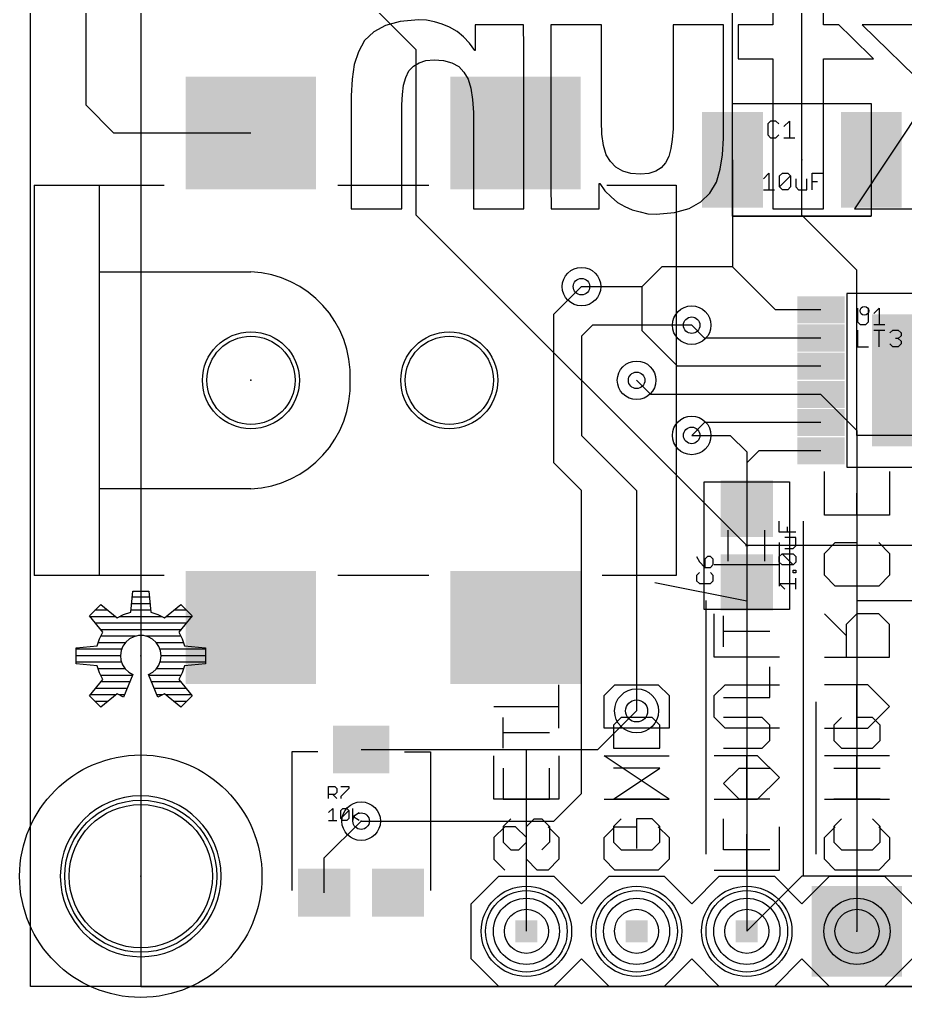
# Model space of a CAD drawing. Extents: x 0 to 134, y -27 to 47.
# Drawn here: x -0.25 to 20.17, y -0.25 to 22.29 of the extents above; entities that cross this region are included whole.
import ezdxf

# ---------------------------------------------------------------- set-up
doc = ezdxf.new("R2010")
doc.units = 0
for name, color, linetype in [('1', 14, 'CONTINUOUS'), ('16', 174, 'CONTINUOUS'), ('17', 94, 'CONTINUOUS'), ('18', 94, 'CONTINUOUS'), ('20', 54, 'CONTINUOUS'), ('21', 54, 'CONTINUOUS'), ('22', 54, 'CONTINUOUS'), ('23', 178, 'CONTINUOUS'), ('24', 178, 'CONTINUOUS'), ('25', 250, 'CONTINUOUS'), ('27', 250, 'CONTINUOUS'), ('29', 250, 'CONTINUOUS'), ('30', 250, 'CONTINUOUS'), ('31', 250, 'CONTINUOUS'), ('39', 14, 'CONTINUOUS'), ('41', 14, 'CONTINUOUS'), ('42', 174, 'CONTINUOUS'), ('44', 250, 'CONTINUOUS'), ('51', 54, 'CONTINUOUS')]:
    doc.layers.add(name, color=color, linetype=linetype)

# ---------------------------------------------------------------- blocks, each defined once
blk = doc.blocks.new('RECT')
blk.add_solid([(-0.5, -0.5), (0.5, -0.5), (-0.5, 0.5), (0.5, 0.5)])
blk = doc.blocks.new('SQUAREP')
blk.add_solid([(-0.5, -0.5), (0.5, -0.5), (-0.5, 0.5), (0.5, 0.5)])
blk = doc.blocks.new('ROUNDP')
blk.add_circle((0, 0), 0.5)
blk = doc.blocks.new('ROUNDV')
blk.add_circle((0, 0), 0.5)

msp = doc.modelspace()

# ---------------------------------------------------------------- linework, layer by layer
at = {"layer": '1'}
for p, q in [((0, 0), (0, 46.99)), ((17.78, 17.78), (17.78, 31.75)), ((1.27, 27.94), (1.27, 20.32)), ((2.54, 25.4), (2.54, 0)), ((8.89, 21.59), (5.08, 25.4)), ((16.18, 19.05), (16.18, 25.3846)), ((8.89, 17.78), (8.89, 21.59)), ((1.92, 19.67), (1.27, 20.32)), ((5.08, 19.67), (1.92, 19.67)), ((16.18, 19.05), (16.18, 16.586)), ((16.51, 10.16), (8.89, 17.78)), ((19.05, 16.51), (17.78, 17.78)), ((14.097, 16.129), (14.554, 16.586)), ((16.18, 16.586), (14.554, 16.586)), ((16.18, 16.586), (16.891, 15.875)), ((19.05, 12.7), (19.05, 16.51)), ((12.7, 16.129), (14.097, 16.129)), ((14.097, 15.113), (14.097, 16.129)), ((17.171, 15.595), (16.891, 15.875)), ((18.22, 15.595), (17.171, 15.595)), ((14.915, 14.295), (14.097, 15.113)), ((15.535, 14.945), (15.24, 15.24)), ((18.22, 14.945), (15.535, 14.945)), ((18.22, 14.295), (14.915, 14.295)), ((14.295, 13.645), (13.97, 13.97)), ((18.22, 13.645), (14.295, 13.645)), ((15.535, 12.995), (15.24, 12.7)), ((18.22, 12.995), (15.535, 12.995)), ((21.59, 12.7), (19.05, 12.7)), ((16.79, 12.345), (16.51, 12.065)), ((18.22, 12.345), (16.79, 12.345)), ((16.51, 12.065), (16.51, 11.01)), ((29.21, 10.16), (16.51, 10.16)), ((14.39, 9.31), (16.51, 8.89)), ((13.08, 5.46), (13.97, 6.35)), ((7.62, 5.46), (11.43, 5.46)), ((11.43, 5.46), (13.08, 5.46)), ((11.43, 1.27), (11.43, 5.46)), ((6.77, 2.96), (7.62, 3.81)), ((6.77, 2.16), (6.77, 2.96)), ((17.78, 2.54), (16.51, 1.27)), ((20.32, 2.54), (17.78, 2.54)), ((46.99, 0), (0, 0)), ((2.54, 0), (45.72, 0))]:
    msp.add_line(p, q, dxfattribs=at)
at = {"layer": '16'}
for p, q in [((0, 0), (0, 46.99)), ((12.065, 15.494), (12.7, 16.129)), ((12.065, 12.065), (12.065, 15.494)), ((12.954, 15.24), (12.7, 14.986)), ((15.24, 15.24), (12.954, 15.24)), ((12.7, 14.986), (12.7, 12.7)), ((14.295, 13.645), (13.97, 13.97)), ((18.22, 13.645), (14.295, 13.645)), ((19.05, 12.815), (18.22, 13.645)), ((12.7, 12.7), (13.97, 11.43)), ((15.24, 12.7), (16.129, 12.7)), ((16.129, 12.7), (16.51, 12.319)), ((19.05, 12.815), (19.05, 8.89)), ((16.51, 12.319), (16.51, 1.27)), ((12.7, 11.43), (12.065, 12.065)), ((12.7, 4.445), (12.7, 11.43)), ((13.97, 11.43), (13.97, 6.35)), ((19.05, 8.89), (19.05, 1.27)), ((27.94, 8.89), (19.05, 8.89)), ((12.065, 3.81), (12.7, 4.445)), ((7.62, 3.81), (12.065, 3.81)), ((46.99, 0), (0, 0))]:
    msp.add_line(p, q, dxfattribs=at)
at = {"layer": '20'}
for p, q in [((0, 0), (0, 46.99)), ((46.99, 0), (0, 0))]:
    msp.add_line(p, q, dxfattribs=at)
for centre, radius in [((5.08, 13.97), 1.016), ((9.652, 13.97), 1.016), ((2.54, 2.54), 1.651)]:
    msp.add_circle(centre, radius, dxfattribs=at)
at = {"layer": '21'}
for p, q in [((16.18, 20.35), (19.38, 20.35)), ((1.58, 18.47), (1.58, 16.47)), ((1.58, 18.47), (3.08, 18.47)), ((7.08, 18.47), (9.18, 18.47)), ((13.28, 18.47), (14.88, 18.47)), ((14.88, 18.47), (14.88, 9.47)), ((16.18, 17.75), (19.38, 17.75)), ((1.58, 16.47), (1.58, 11.47)), ((1.58, 16.47), (5.08, 16.47)), ((18.82, 15.97), (18.82, 11.97)), ((21.82, 15.97), (18.82, 15.97)), ((18.82, 11.97), (21.82, 11.97)), ((1.58, 11.47), (1.58, 9.47)), ((5.08, 11.47), (1.58, 11.47)), ((16.4795, 10.16), (16.5405, 10.16)), ((3.08, 9.47), (1.58, 9.47)), ((9.18, 9.47), (7.08, 9.47)), ((14.88, 9.47), (13.18, 9.47)), ((15.5702, 3.048), (15.5702, 8.895)), ((15.9757, 7.8272), (15.9757, 8.539)), ((17.0434, 8.1831), (15.9757, 8.1831)), ((17.0434, 6.6578), (17.0434, 7.3696)), ((15.9757, 6.6578), (17.0434, 6.6578)), ((18.1102, 3.048), (18.1102, 6.5562)), ((10.8957, 5.4884), (10.8957, 6.2002)), ((13.6136, 6.2002), (13.4357, 6.0223)), ((14.3255, 6.2002), (13.6136, 6.2002)), ((14.5034, 6.0223), (14.3255, 6.2002)), ((16.8654, 6.2002), (15.9757, 6.2002)), ((17.0434, 6.0223), (16.8654, 6.2002)), ((18.6936, 6.2002), (18.5157, 6.0223)), ((19.4055, 6.2002), (19.0495, 6.2002)), ((19.0495, 6.2002), (19.0495, 5.8443)), ((19.5834, 6.0223), (19.4055, 6.2002)), ((13.4357, 6.0223), (13.4357, 5.4884)), ((14.5034, 5.4884), (14.5034, 6.0223)), ((17.0434, 5.6663), (17.0434, 6.0223)), ((18.5157, 6.0223), (18.5157, 5.6663)), ((19.5834, 5.6663), (19.5834, 6.0223)), ((11.9634, 5.8443), (10.8957, 5.8443)), ((16.8654, 5.4884), (17.0434, 5.6663)), ((18.5157, 5.6663), (18.6936, 5.4884)), ((19.4055, 5.4884), (19.5834, 5.6663)), ((6.62, 5.41), (6.02, 5.41)), ((6.02, 5.41), (6.02, 2.21)), ((8.62, 5.41), (9.22, 5.41)), ((9.22, 5.41), (9.22, 2.21)), ((13.4357, 5.4884), (14.5034, 5.4884)), ((15.9757, 5.4884), (16.8654, 5.4884)), ((18.6936, 5.4884), (19.4055, 5.4884)), ((10.8957, 5.0308), (10.8957, 4.319)), ((11.9634, 4.319), (11.9634, 5.0308)), ((13.4357, 4.319), (14.5034, 5.0308)), ((14.5034, 5.0308), (13.4357, 5.0308)), ((15.9757, 4.6749), (16.3316, 5.0308)), ((16.3316, 5.0308), (17.0434, 5.0308)), ((16.5095, 4.319), (16.5095, 5.0308)), ((18.5157, 5.0308), (19.5834, 5.0308)), ((19.0495, 4.319), (19.0495, 5.0308)), ((11.4295, 4.319), (11.4295, 4.6749)), ((16.3316, 4.319), (15.9757, 4.6749)), ((10.8957, 4.319), (11.9634, 4.319)), ((14.5034, 4.319), (13.4357, 4.319)), ((17.0434, 4.319), (16.3316, 4.319)), ((19.5834, 4.319), (18.5157, 4.319)), ((11.0736, 3.8614), (10.8957, 3.6835)), ((11.4295, 3.6835), (11.6075, 3.8614)), ((11.6075, 3.8614), (11.7855, 3.8614)), ((11.7855, 3.8614), (11.9634, 3.6835)), ((13.6136, 3.8614), (13.4357, 3.6835)), ((14.3255, 3.8614), (13.9695, 3.8614)), ((13.9695, 3.8614), (13.9695, 3.5055)), ((14.5034, 3.6835), (14.3255, 3.8614)), ((15.9757, 3.1496), (15.9757, 3.8614)), ((18.6936, 3.8614), (18.5157, 3.6835)), ((19.5834, 3.6835), (19.4055, 3.8614)), ((10.8957, 3.6835), (10.8957, 3.3276)), ((11.4295, 3.3276), (11.4295, 3.6835)), ((11.9634, 3.6835), (11.9634, 3.3276)), ((13.4357, 3.6835), (13.4357, 3.3276)), ((14.5034, 3.3276), (14.5034, 3.6835)), ((18.5157, 3.6835), (18.5157, 3.3276)), ((19.5834, 3.3276), (19.5834, 3.6835)), ((16.5095, 3.1496), (16.5095, 3.5055)), ((10.8957, 3.3276), (11.0736, 3.1496)), ((11.2516, 3.1496), (11.4295, 3.3276)), ((11.9634, 3.3276), (11.7855, 3.1496)), ((13.4357, 3.3276), (13.6136, 3.1496)), ((14.3255, 3.1496), (14.5034, 3.3276)), ((18.5157, 3.3276), (18.6936, 3.1496)), ((19.4055, 3.1496), (19.5834, 3.3276)), ((11.0736, 3.1496), (11.2516, 3.1496)), ((13.6136, 3.1496), (14.3255, 3.1496)), ((17.0434, 3.1496), (15.9757, 3.1496)), ((18.6936, 3.1496), (19.4055, 3.1496)), ((10.16, 1.905), (10.795, 2.54)), ((10.795, 2.54), (12.065, 2.54)), ((12.7, 1.905), (12.065, 2.54)), ((12.7, 1.905), (13.335, 2.54)), ((13.335, 2.54), (14.605, 2.54)), ((14.605, 2.54), (15.24, 1.905)), ((15.24, 1.905), (15.875, 2.54)), ((15.875, 2.54), (17.145, 2.54)), ((17.145, 2.54), (17.78, 1.905)), ((17.78, 1.905), (18.415, 2.54)), ((18.415, 2.54), (19.685, 2.54)), ((20.32, 1.905), (19.685, 2.54)), ((10.16, 0.635), (10.16, 1.905)), ((10.795, 0), (10.16, 0.635)), ((12.065, 0), (12.7, 0.635)), ((13.335, 0), (12.7, 0.635)), ((15.24, 0.635), (14.605, 0)), ((15.875, 0), (15.24, 0.635)), ((17.78, 0.635), (17.145, 0)), ((18.415, 0), (17.78, 0.635)), ((19.685, 0), (20.32, 0.635)), ((12.065, 0), (10.795, 0)), ((14.605, 0), (13.335, 0)), ((17.145, 0), (15.875, 0)), ((19.685, 0), (18.415, 0))]:
    msp.add_line(p, q, dxfattribs=at)
msp.add_circle((19.22, 15.57), 0.1, dxfattribs=at)
for centre, start, end in [((4.973, 14.077), 357.4398, 87.4398), ((4.973, 13.863), 272.5602, 2.5602)]:
    msp.add_arc(centre, 2.3954, start, end, dxfattribs=at)
at = {"layer": '22'}
for p, q in [((17.11, 22.54), (17.11, 22.16)), ((18.28, 22.16), (18.28, 22.49)), ((8.18, 22.15), (7.91, 22)), ((8.52, 22.24), (8.18, 22.15)), ((8.94, 22.28), (8.52, 22.24)), ((9.13, 22.27), (8.94, 22.28)), ((9.31, 22.23), (9.13, 22.27)), ((9.49, 22.18), (9.31, 22.23)), ((9.66, 22.11), (9.49, 22.18)), ((9.83, 22.01), (9.66, 22.11)), ((11.36, 22.16), (10.25, 22.16)), ((10.25, 22.16), (10.25, 21.57)), ((11.37, 21.63), (11.36, 22.16)), ((13.16, 22.16), (11.99, 22.16)), ((11.99, 22.16), (11.99, 18.45)), ((13.16, 19.94), (13.16, 22.16)), ((15.97, 22.16), (14.81, 22.16)), ((14.81, 22.16), (14.81, 19.77)), ((15.97, 19.55), (15.97, 22.16)), ((17.11, 22.16), (16.31, 22.16)), ((16.31, 22.16), (16.31, 21.38)), ((18.63, 22.16), (18.28, 22.16)), ((18.73, 22.06), (18.63, 22.16)), ((20.54, 22.16), (19.17, 22.16)), ((19.17, 22.16), (20.77, 20.6)), ((7.91, 22), (7.7, 21.8)), ((9.98, 21.89), (9.83, 22.01)), ((10.12, 21.74), (9.98, 21.89)), ((18.83, 21.97), (18.73, 22.06)), ((18.93, 21.87), (18.83, 21.97)), ((19.03, 21.77), (18.93, 21.87)), ((7.7, 21.8), (7.56, 21.54)), ((10.24, 21.57), (10.12, 21.74)), ((19.13, 21.67), (19.03, 21.77)), ((19.23, 21.58), (19.13, 21.67)), ((7.56, 21.54), (7.46, 21.25)), ((10.25, 21.57), (10.24, 21.57)), ((11.37, 17.92), (11.37, 21.63)), ((19.33, 21.48), (19.23, 21.58)), ((19.43, 21.38), (19.33, 21.48)), ((7.46, 21.25), (7.41, 20.91)), ((8.72, 21.1), (8.83, 21.21)), ((8.83, 21.21), (8.96, 21.29)), ((8.96, 21.29), (9.11, 21.34)), ((9.11, 21.34), (9.3, 21.36)), ((9.3, 21.36), (9.52, 21.34)), ((9.52, 21.34), (9.71, 21.29)), ((9.71, 21.29), (9.87, 21.2)), ((9.87, 21.2), (9.99, 21.07)), ((16.31, 21.38), (17.11, 21.38)), ((17.11, 21.38), (17.11, 17.92)), ((18.28, 21.38), (19.43, 21.38)), ((18.28, 20.95), (18.28, 21.38)), ((8.65, 20.95), (8.72, 21.1)), ((9.99, 21.07), (10.09, 20.91)), ((7.41, 20.91), (7.39, 20.53)), ((8.57, 20.56), (8.6, 20.77)), ((8.6, 20.77), (8.65, 20.95)), ((10.09, 20.91), (10.15, 20.7)), ((18.28, 17.92), (18.28, 20.95)), ((7.39, 20.53), (7.39, 17.92)), ((8.56, 20.32), (8.57, 20.56)), ((10.15, 20.7), (10.19, 20.44)), ((20.77, 20.6), (18.99, 17.92)), ((8.56, 17.92), (8.56, 20.32)), ((10.19, 20.44), (10.21, 20.14)), ((10.21, 20.14), (10.21, 17.92)), ((13.17, 19.64), (13.16, 19.94)), ((13.21, 19.38), (13.17, 19.64)), ((14.81, 19.77), (14.79, 19.52)), ((14.79, 19.52), (14.76, 19.31)), ((15.95, 19.17), (15.97, 19.55)), ((13.27, 19.17), (13.21, 19.38)), ((13.37, 19.01), (13.27, 19.17)), ((14.76, 19.31), (14.71, 19.13)), ((15.9, 18.84), (15.95, 19.17)), ((13.49, 18.88), (13.37, 19.01)), ((14.64, 18.98), (14.54, 18.87)), ((14.71, 19.13), (14.64, 18.98)), ((13.65, 18.79), (13.49, 18.88)), ((13.84, 18.74), (13.65, 18.79)), ((14.06, 18.72), (13.84, 18.74)), ((14.25, 18.74), (14.06, 18.72)), ((14.41, 18.79), (14.25, 18.74)), ((14.54, 18.87), (14.41, 18.79)), ((15.81, 18.54), (15.9, 18.84)), ((13.11, 17.92), (13.11, 18.51)), ((13.11, 18.51), (13.12, 18.51)), ((13.12, 18.51), (13.24, 18.34)), ((15.66, 18.28), (15.81, 18.54)), ((11.99, 18.45), (12, 17.92)), ((13.24, 18.34), (13.38, 18.2)), ((15.45, 18.08), (15.66, 18.28)), ((13.38, 18.2), (13.53, 18.07)), ((13.53, 18.07), (13.7, 17.98)), ((15.18, 17.93), (15.45, 18.08)), ((7.39, 17.92), (8.56, 17.92)), ((10.21, 17.92), (11.37, 17.92)), ((12, 17.92), (13.11, 17.92)), ((13.7, 17.98), (13.87, 17.9)), ((13.87, 17.9), (14.05, 17.85)), ((14.05, 17.85), (14.23, 17.81)), ((14.23, 17.81), (14.42, 17.8)), ((14.42, 17.8), (14.84, 17.84)), ((14.84, 17.84), (15.18, 17.93)), ((17.11, 17.92), (18.28, 17.92)), ((18.99, 17.92), (20.4, 17.92)), ((18.3007, 10.8655), (18.3007, 11.8654)), ((19.8006, 11.8654), (19.8006, 10.8655)), ((19.0506, 10.8655), (19.0506, 11.3654)), ((19.8006, 10.8655), (18.3007, 10.8655)), ((17.8181, 2.54), (17.8181, 10.7258)), ((17.2606, 9.2283), (17.2606, 10.2282)), ((18.3007, 9.9783), (18.5507, 10.2282)), ((18.5507, 10.2282), (19.0506, 10.2282)), ((19.0506, 10.2282), (19.0506, 9.7283)), ((19.5506, 10.2282), (19.8006, 9.9783)), ((18.3007, 9.4783), (18.3007, 9.9783)), ((19.8006, 9.9783), (19.8006, 9.4783)), ((15.7607, 9.7283), (17.2606, 9.7283)), ((18.5507, 9.2283), (18.3007, 9.4783)), ((19.8006, 9.4783), (19.5506, 9.2283)), ((2.308, 8.6249), (2.3572, 9.1088)), ((2.3572, 9.1088), (2.7228, 9.1088)), ((2.7228, 9.1088), (2.772, 8.6249)), ((19.5506, 9.2283), (18.5507, 9.2283)), ((1.358, 8.5435), (1.6165, 8.802)), ((1.6165, 8.802), (1.9935, 8.4946)), ((2.7522, 8.82), (2.3278, 8.82)), ((2.7369, 8.97), (2.3431, 8.97)), ((3.0865, 8.4946), (3.4635, 8.802)), ((3.4635, 8.802), (3.722, 8.5435)), ((1.7784, 8.67), (1.4845, 8.67)), ((1.9935, 8.4946), (2.1453, 8.5728)), ((2.1453, 8.5728), (2.308, 8.6249)), ((2.7674, 8.67), (2.3126, 8.67)), ((2.772, 8.6249), (2.9347, 8.5728)), ((2.9347, 8.5728), (3.0865, 8.4946)), ((3.5955, 8.67), (3.3016, 8.67)), ((15.7607, 7.5912), (15.7607, 8.5911)), ((18.8007, 8.0911), (18.3007, 8.5911)), ((19.0506, 8.5911), (18.8007, 8.3411)), ((19.5506, 8.5911), (19.0506, 8.5911)), ((19.8006, 8.3411), (19.5506, 8.5911)), ((1.6654, 8.1665), (1.358, 8.5435)), ((1.9623, 8.52), (1.3772, 8.52)), ((3.5805, 8.37), (1.4995, 8.37)), ((3.0372, 8.52), (2.0428, 8.52)), ((3.7028, 8.52), (3.1177, 8.52)), ((3.722, 8.5435), (3.4146, 8.1665)), ((18.8007, 8.3411), (18.8007, 7.5912)), ((19.8006, 7.5912), (19.8006, 8.3411)), ((1.5872, 8.0147), (1.6654, 8.1665)), ((3.4582, 8.22), (1.6218, 8.22)), ((3.4146, 8.1665), (3.4928, 8.0147)), ((1.5351, 7.852), (1.5872, 8.0147)), ((2.1826, 7.92), (1.5569, 7.92)), ((2.4211, 8.07), (1.6157, 8.07)), ((2.1945, 7.9366), (2.1292, 7.8454)), ((2.2797, 8.0096), (2.1945, 7.9366)), ((2.3798, 8.0604), (2.2797, 8.0096)), ((2.489, 8.0858), (2.3798, 8.0604)), ((2.6012, 8.0846), (2.489, 8.0858)), ((2.7099, 8.0568), (2.6012, 8.0846)), ((3.4643, 8.07), (2.6583, 8.07)), ((2.8089, 8.0039), (2.7099, 8.0568)), ((2.8924, 7.929), (2.8089, 8.0039)), ((2.9558, 7.8364), (2.8924, 7.929)), ((3.5231, 7.92), (2.8986, 7.92)), ((3.4928, 8.0147), (3.5449, 7.852)), ((1.0512, 7.8028), (1.5351, 7.852)), ((1.0512, 7.4372), (1.0512, 7.8028)), ((2.0989, 7.77), (1.0512, 7.77)), ((2.0873, 7.7413), (2.0715, 7.6302)), ((2.1292, 7.8454), (2.0873, 7.7413)), ((2.9953, 7.7314), (2.9558, 7.8364)), ((4.0288, 7.77), (2.9808, 7.77)), ((3.0088, 7.62), (2.9953, 7.7314)), ((3.5449, 7.852), (4.0288, 7.8028)), ((4.0288, 7.8028), (4.0288, 7.4372)), ((2.0725, 7.62), (1.0512, 7.62)), ((2.0995, 7.47), (1.0512, 7.47)), ((2.0715, 7.6302), (2.0825, 7.5185)), ((2.0825, 7.5185), (2.1197, 7.4127)), ((2.9577, 7.4072), (2.9959, 7.5106)), ((4.0288, 7.47), (2.9809, 7.47)), ((2.9959, 7.5106), (3.0088, 7.62)), ((4.0288, 7.62), (3.0088, 7.62)), ((17.2606, 7.5912), (15.7607, 7.5912)), ((18.3007, 7.5912), (19.8006, 7.5912)), ((1.5351, 7.388), (1.0512, 7.4372)), ((1.5872, 7.2253), (1.5351, 7.388)), ((2.1801, 7.32), (1.5569, 7.32)), ((1.6654, 7.0735), (1.5872, 7.2253)), ((2.1197, 7.4127), (2.181, 7.3187)), ((2.181, 7.3187), (2.2628, 7.242)), ((2.2628, 7.242), (2.3606, 7.1869)), ((2.7194, 7.1869), (2.8156, 7.2407)), ((2.8156, 7.2407), (2.8965, 7.3155)), ((2.8965, 7.3155), (2.9577, 7.4072)), ((3.5231, 7.32), (2.8995, 7.32)), ((3.4928, 7.2253), (3.4146, 7.0735)), ((3.5449, 7.388), (3.4928, 7.2253)), ((4.0288, 7.4372), (3.5449, 7.388)), ((1.358, 6.6965), (1.6654, 7.0735)), ((2.3536, 7.17), (1.6157, 7.17)), ((2.2915, 7.02), (1.6218, 7.02)), ((2.3606, 7.1869), (2.1453, 6.6672)), ((2.9347, 6.6672), (2.7194, 7.1869)), ((3.4643, 7.17), (2.7264, 7.17)), ((3.4582, 7.02), (2.7885, 7.02)), ((3.4146, 7.0735), (3.722, 6.6965)), ((2.2293, 6.87), (1.4995, 6.87)), ((3.5805, 6.87), (2.8507, 6.87)), ((12.1806, 5.954), (12.1806, 6.9539)), ((13.2207, 6.704), (13.4707, 6.9539)), ((13.4707, 6.9539), (14.4706, 6.9539)), ((14.4706, 6.9539), (14.7206, 6.704)), ((15.7607, 6.704), (16.0107, 6.9539)), ((16.0107, 6.9539), (17.2606, 6.9539)), ((19.3006, 6.9539), (18.3007, 6.9539)), ((19.0506, 5.954), (19.0506, 6.9539)), ((19.8006, 6.454), (19.3006, 6.9539)), ((1.6165, 6.438), (1.358, 6.6965)), ((1.9624, 6.72), (1.3772, 6.72)), ((1.7784, 6.57), (1.4845, 6.57)), ((1.9935, 6.7454), (1.6165, 6.438)), ((2.1453, 6.6672), (1.9935, 6.7454)), ((2.1672, 6.72), (2.0428, 6.72)), ((3.0372, 6.72), (2.9128, 6.72)), ((3.0865, 6.7454), (2.9347, 6.6672)), ((3.4635, 6.438), (3.0865, 6.7454)), ((3.7028, 6.72), (3.1177, 6.72)), ((3.5955, 6.57), (3.3016, 6.57)), ((3.722, 6.6965), (3.4635, 6.438)), ((13.2207, 5.954), (13.2207, 6.704)), ((14.7206, 6.704), (14.7206, 5.954)), ((15.7607, 6.204), (15.7607, 6.704)), ((10.6807, 6.454), (12.1806, 6.454)), ((19.3006, 5.954), (19.8006, 6.454)), ((16.0107, 5.954), (15.7607, 6.204)), ((14.7206, 5.954), (13.2207, 5.954)), ((17.2606, 5.954), (16.0107, 5.954)), ((18.3007, 5.954), (19.3006, 5.954)), ((10.6807, 4.3169), (10.6807, 5.3168)), ((12.1806, 5.3168), (12.1806, 4.3169)), ((14.7206, 4.3169), (13.2207, 5.3168)), ((13.2207, 5.3168), (14.7206, 5.3168)), ((16.7606, 5.3168), (15.7607, 5.3168)), ((16.5106, 4.3169), (16.5106, 5.3168)), ((17.2606, 4.8168), (16.7606, 5.3168)), ((19.8006, 5.3168), (18.3007, 5.3168)), ((19.0506, 4.3169), (19.0506, 5.3168)), ((11.4306, 4.3169), (11.4306, 4.8168)), ((16.7606, 4.3169), (17.2606, 4.8168)), ((12.1806, 4.3169), (10.6807, 4.3169)), ((13.2207, 4.3169), (14.7206, 4.3169)), ((15.7607, 4.3169), (16.7606, 4.3169)), ((18.3007, 4.3169), (19.8006, 4.3169)), ((10.9307, 3.6796), (10.6807, 3.4296)), ((11.1807, 3.6796), (10.9307, 3.6796)), ((11.4306, 3.4296), (11.1807, 3.6796)), ((11.9306, 3.6796), (12.1806, 3.4296)), ((13.2207, 3.4296), (13.4707, 3.6796)), ((13.4707, 3.6796), (13.9706, 3.6796)), ((13.9706, 3.6796), (13.9706, 3.1797)), ((14.4706, 3.6796), (14.7206, 3.4296)), ((17.2606, 2.6797), (17.2606, 3.6796)), ((18.3007, 3.4296), (18.5507, 3.6796)), ((19.5506, 3.6796), (19.8006, 3.4296)), ((10.6807, 3.4296), (10.6807, 2.9297)), ((11.4306, 2.9297), (11.4306, 3.4296)), ((12.1806, 3.4296), (12.1806, 2.9297)), ((13.2207, 2.9297), (13.2207, 3.4296)), ((14.7206, 3.4296), (14.7206, 2.9297)), ((18.3007, 2.9297), (18.3007, 3.4296)), ((19.8006, 3.4296), (19.8006, 2.9297)), ((16.5106, 2.6797), (16.5106, 3.1797)), ((10.6807, 2.9297), (10.9307, 2.6797)), ((11.6806, 2.6797), (11.4306, 2.9297)), ((12.1806, 2.9297), (11.9306, 2.6797)), ((13.4707, 2.6797), (13.2207, 2.9297)), ((14.7206, 2.9297), (14.4706, 2.6797)), ((18.5507, 2.6797), (18.3007, 2.9297)), ((19.8006, 2.9297), (19.5506, 2.6797)), ((11.9306, 2.6797), (11.6806, 2.6797)), ((14.4706, 2.6797), (13.4707, 2.6797)), ((15.7607, 2.6797), (17.2606, 2.6797)), ((19.5506, 2.6797), (18.5507, 2.6797))]:
    msp.add_line(p, q, dxfattribs=at)
at = {"layer": '23'}
for p in [(17.78, 19.05), (5.08, 13.97), (16.51, 10.16), (7.62, 3.81), (2.54, 2.54), (19.05, 1.27)]:
    msp.add_point(p, dxfattribs=at)
at = {"layer": '24'}
msp.add_point((2.54, 7.62), dxfattribs=at)
at = {"layer": '25'}
for p, q in [((17.0563, 19.944), (16.9927, 19.8805)), ((16.9927, 19.8805), (16.9927, 19.6263)), ((17.1834, 19.944), (17.0563, 19.944)), ((17.2469, 19.8805), (17.1834, 19.944)), ((17.3669, 19.8169), (17.494, 19.944)), ((17.494, 19.944), (17.494, 19.5627)), ((16.9927, 19.6263), (17.0563, 19.5627)), ((17.1834, 19.5627), (17.2469, 19.6263)), ((17.0563, 19.5627), (17.1834, 19.5627)), ((17.3669, 19.5627), (17.6211, 19.5627)), ((19.0627, 15.634), (19.0627, 15.3163)), ((19.3169, 15.3163), (19.3169, 15.634)), ((19.4369, 15.5069), (19.564, 15.634)), ((19.564, 15.634), (19.564, 15.2527)), ((19.0627, 15.3163), (19.1263, 15.2527)), ((19.1263, 15.2527), (19.2534, 15.2527)), ((19.2534, 15.2527), (19.3169, 15.3163)), ((19.4369, 15.2527), (19.6911, 15.2527)), ((15.354, 9.9121), (15.4175, 9.785)), ((15.4175, 9.785), (15.5446, 9.6579)), ((15.6082, 9.9121), (15.5446, 9.8486)), ((15.5446, 9.8486), (15.5446, 9.6579)), ((15.6717, 9.9121), (15.6082, 9.9121)), ((15.7353, 9.8486), (15.6717, 9.9121)), ((15.6717, 9.6579), (15.7353, 9.7215)), ((15.7353, 9.7215), (15.7353, 9.8486)), ((15.4175, 9.5379), (15.354, 9.4744)), ((15.354, 9.4744), (15.354, 9.3473)), ((15.5446, 9.6579), (15.6717, 9.6579)), ((15.7353, 9.4744), (15.6717, 9.5379)), ((15.7353, 9.3473), (15.7353, 9.4744)), ((15.354, 9.3473), (15.4175, 9.2837)), ((15.4175, 9.2837), (15.6717, 9.2837)), ((15.6717, 9.2837), (15.7353, 9.3473)), ((6.8707, 4.3307), (6.8707, 4.6103)), ((6.8707, 4.6103), (7.0105, 4.6103)), ((7.0105, 4.6103), (7.0571, 4.5637)), ((7.0571, 4.5637), (7.0571, 4.4705)), ((7.1514, 4.6103), (7.3378, 4.6103)), ((7.3378, 4.5637), (7.1514, 4.3773)), ((7.3378, 4.6103), (7.3378, 4.5637)), ((7.0105, 4.4239), (6.8707, 4.4239)), ((6.9639, 4.4239), (7.0571, 4.3307)), ((7.0571, 4.4705), (7.0105, 4.4239)), ((7.1514, 4.3773), (7.1514, 4.3307))]:
    msp.add_line(p, q, dxfattribs=at)
at = {"layer": '27'}
for p, q in [((16.8927, 18.6169), (17.0198, 18.744)), ((17.0198, 18.744), (17.0198, 18.3627)), ((17.2669, 18.6805), (17.3305, 18.744)), ((17.3305, 18.744), (17.4576, 18.744)), ((17.4576, 18.744), (17.5211, 18.6805)), ((18.0153, 18.3627), (18.0153, 18.744)), ((18.0153, 18.744), (18.2695, 18.744)), ((17.2669, 18.4263), (17.2669, 18.6805)), ((17.2669, 18.4263), (17.5211, 18.6805)), ((17.5211, 18.6805), (17.5211, 18.4263)), ((17.6411, 18.6169), (17.6411, 18.4263)), ((17.8953, 18.3627), (17.8953, 18.6169)), ((18.0153, 18.5534), (18.1424, 18.5534)), ((16.8927, 18.3627), (17.1469, 18.3627)), ((17.3305, 18.3627), (17.2669, 18.4263)), ((17.4576, 18.3627), (17.3305, 18.3627)), ((17.5211, 18.4263), (17.4576, 18.3627)), ((17.6411, 18.4263), (17.7047, 18.3627)), ((17.7047, 18.3627), (17.8953, 18.3627)), ((19.0627, 15.126), (19.0627, 14.7447)), ((19.4369, 15.126), (19.6911, 15.126)), ((19.564, 14.7447), (19.564, 15.126)), ((19.8111, 15.0625), (19.8747, 15.126)), ((19.8747, 15.126), (20.0018, 15.126)), ((20.0018, 15.126), (20.0653, 15.0625)), ((20.0018, 14.9354), (19.9382, 14.9354)), ((20.0653, 14.9989), (20.0018, 14.9354)), ((20.0018, 14.9354), (20.0653, 14.8718)), ((20.0653, 15.0625), (20.0653, 14.9989)), ((19.0627, 14.7447), (19.3169, 14.7447)), ((19.8747, 14.7447), (19.8111, 14.8083)), ((20.0018, 14.7447), (19.8747, 14.7447)), ((20.0653, 14.8083), (20.0018, 14.7447)), ((20.0653, 14.8718), (20.0653, 14.8083)), ((17.259, 10.4664), (17.259, 10.7206)), ((17.4496, 10.4664), (17.4496, 10.5935)), ((17.6403, 10.4664), (17.259, 10.4664)), ((17.6403, 10.3464), (17.3861, 10.3464)), ((17.5767, 10.0922), (17.6403, 10.1558)), ((17.6403, 10.1558), (17.6403, 10.3464)), ((17.259, 9.9087), (17.3225, 9.9722)), ((17.3225, 9.9722), (17.5767, 9.9722)), ((17.5767, 9.718), (17.3225, 9.9722)), ((17.3861, 10.0922), (17.5767, 10.0922)), ((17.5767, 9.9722), (17.6403, 9.9087)), ((17.259, 9.7816), (17.259, 9.9087)), ((17.3225, 9.718), (17.259, 9.7816)), ((17.5767, 9.718), (17.3225, 9.718)), ((17.6403, 9.7816), (17.5767, 9.718)), ((17.6403, 9.9087), (17.6403, 9.7816)), ((17.5767, 9.5309), (17.5767, 9.5945)), ((17.5767, 9.5945), (17.6403, 9.5945)), ((17.6403, 9.5309), (17.5767, 9.5309)), ((17.6403, 9.5945), (17.6403, 9.5309)), ((17.3861, 9.1567), (17.259, 9.2838)), ((17.259, 9.2838), (17.6403, 9.2838)), ((17.6403, 9.1567), (17.6403, 9.4109)), ((6.8707, 4.0091), (6.9639, 4.1023)), ((6.9639, 4.1023), (6.9639, 3.8227)), ((7.1514, 4.0557), (7.198, 4.1023)), ((7.198, 4.1023), (7.2912, 4.1023)), ((7.2912, 4.1023), (7.3378, 4.0557)), ((7.432, 3.8227), (7.432, 4.1023)), ((7.1514, 3.8693), (7.1514, 4.0557)), ((7.1514, 3.8693), (7.3378, 4.0557)), ((7.198, 3.8227), (7.1514, 3.8693)), ((7.3378, 3.8693), (7.2912, 3.8227)), ((7.3378, 4.0557), (7.3378, 3.8693)), ((7.432, 3.9159), (7.5718, 4.0091)), ((7.5718, 3.8227), (7.432, 3.9159)), ((6.8707, 3.8227), (7.0571, 3.8227)), ((7.2912, 3.8227), (7.198, 3.8227))]:
    msp.add_line(p, q, dxfattribs=at)
at = {"layer": '29'}
for centre, radius in [((5.08, 13.97), 1.1176), ((9.652, 13.97), 1.1176), ((2.54, 2.54), 1.7526)]:
    msp.add_circle(centre, radius, dxfattribs=at)
at = {"layer": '30'}
for centre, radius in [((5.08, 13.97), 1.1176), ((9.652, 13.97), 1.1176), ((2.54, 2.54), 1.7526)]:
    msp.add_circle(centre, radius, dxfattribs=at)
at = {"layer": '39'}
for p, q in [((15.527, 8.687), (15.527, 11.633)), ((15.527, 11.633), (17.493, 11.633)), ((17.493, 11.633), (17.493, 8.687)), ((17.493, 8.687), (15.527, 8.687))]:
    msp.add_line(p, q, dxfattribs=at)
msp.add_circle((2.54, 2.54), 2.794, dxfattribs=at)
at = {"layer": '41'}
for start, end in [(90, 270), (270, 90)]:
    msp.add_arc((2.54, 2.54), 1.8542, start, end, dxfattribs=at)
at = {"layer": '42'}
for start, end in [(90, 270), (270, 90)]:
    msp.add_arc((2.54, 2.54), 1.8542, start, end, dxfattribs=at)
at = {"layer": '44'}
for centre, radius in [((12.7, 16.129), 0.1905), ((15.24, 15.24), 0.1905), ((13.97, 13.97), 0.1905), ((15.24, 12.7), 0.1905), ((13.97, 6.35), 0.254), ((7.62, 3.81), 0.1905), ((11.43, 1.27), 0.508), ((13.97, 1.27), 0.508), ((16.51, 1.27), 0.508), ((19.05, 1.27), 0.508)]:
    msp.add_circle(centre, radius, dxfattribs=at)
at = {"layer": '51'}
for p, q in [((16.18, 20.35), (19.38, 20.35)), ((16.18, 17.75), (16.18, 20.35)), ((19.38, 20.35), (19.38, 17.75)), ((0.08, 18.47), (0.08, 9.47)), ((0.08, 18.47), (1.58, 18.47)), ((19.38, 17.75), (16.18, 17.75)), ((16.078, 9.804), (16.078, 10.516)), ((16.929, 9.804), (16.929, 10.516)), ((1.58, 9.47), (0.08, 9.47))]:
    msp.add_line(p, q, dxfattribs=at)

# ---------------------------------------------------------------- block references
at = {"layer": '1'}
for p, xscale, yscale in [((5.08, 19.67), 2.8, 2.4), ((11.18, 19.67), 2.8, 2.4), ((16.18, 19.05), 1.2, 2), ((19.38, 19.05), 1.2, 2), ((5.08, 8.27), 2.8, 2.4), ((11.18, 8.27), 2.8, 2.4), ((7.62, 5.46), 1.1, 0.9)]:
    msp.add_blockref('RECT', p, dxfattribs=dict(at, xscale=xscale, yscale=yscale))
for p, xscale, yscale, rotation in [((18.22, 15.595), 0.889, 0.42, 180), ((20.32, 13.97), 2.845, 1.651, 90), ((18.22, 14.945), 0.889, 0.42, 180), ((18.22, 14.295), 0.889, 0.42, 180), ((18.22, 13.645), 0.889, 0.42, 180), ((18.22, 12.995), 0.889, 0.42, 180), ((18.22, 12.345), 0.889, 0.42, 180)]:
    msp.add_blockref('RECT', p, dxfattribs=dict(at, xscale=xscale, yscale=yscale, rotation=rotation))
at = {"layer": '1', "xscale": 1.1, "rotation": 90}
for p in [(16.51, 11.01), (16.51, 9.31)]:
    msp.add_blockref('RECT', p, dxfattribs=at)
at = {"layer": '1', "yscale": 0.9}
for p in [(6.77, 2.16), (8.47, 2.16)]:
    msp.add_blockref('RECT', p, dxfattribs=at)
at = {"layer": '17', "rotation": 270}
for name, p, xscale, yscale in [('ROUNDP', (11.43, 1.27), 1.8796, 1.8796), ('ROUNDP', (11.43, 1.27), 1.8796, 1.8796), ('ROUNDP', (11.43, 1.27), 1.524, 1.524), ('ROUNDP', (11.43, 1.27), 1.524, 1.524), ('ROUNDP', (13.97, 1.27), 1.8796, 1.8796), ('ROUNDP', (13.97, 1.27), 1.8796, 1.8796), ('ROUNDP', (13.97, 1.27), 1.524, 1.524), ('ROUNDP', (13.97, 1.27), 1.524, 1.524), ('ROUNDP', (16.51, 1.27), 1.8796, 1.8796), ('ROUNDP', (16.51, 1.27), 1.8796, 1.8796), ('ROUNDP', (16.51, 1.27), 1.524, 1.524), ('ROUNDP', (16.51, 1.27), 1.524, 1.524), ('SQUAREP', (19.05, 1.27), 1.8796, 1.8796), ('SQUAREP', (19.05, 1.27), 1.8796, 1.8796), ('ROUNDP', (19.05, 1.27), 1.524, 1.524), ('ROUNDP', (19.05, 1.27), 1.524, 1.524)]:
    msp.add_blockref(name, p, dxfattribs=dict(at, xscale=xscale, yscale=yscale))
at = {"layer": '18'}
for p, xscale, yscale in [((12.7, 16.129), 0.889, 0.889), ((12.7, 16.129), 0.889, 0.889), ((12.7, 16.129), 0.889, 0.889), ((12.7, 16.129), 0.889, 0.889), ((15.24, 15.24), 0.889, 0.889), ((15.24, 15.24), 0.889, 0.889), ((15.24, 15.24), 0.889, 0.889), ((15.24, 15.24), 0.889, 0.889), ((13.97, 13.97), 0.889, 0.889), ((13.97, 13.97), 0.889, 0.889), ((13.97, 13.97), 0.889, 0.889), ((13.97, 13.97), 0.889, 0.889), ((15.24, 12.7), 0.889, 0.889), ((15.24, 12.7), 0.889, 0.889), ((15.24, 12.7), 0.889, 0.889), ((15.24, 12.7), 0.889, 0.889), ((13.97, 6.35), 1.016, 1.016), ((13.97, 6.35), 1.016, 1.016), ((13.97, 6.35), 1.016, 1.016), ((13.97, 6.35), 1.016, 1.016), ((7.62, 3.81), 0.889, 0.889), ((7.62, 3.81), 0.889, 0.889), ((7.62, 3.81), 0.889, 0.889), ((7.62, 3.81), 0.889, 0.889)]:
    msp.add_blockref('ROUNDV', p, dxfattribs=dict(at, xscale=xscale, yscale=yscale))
at = {"layer": '29'}
for p, xscale, yscale in [((5.08, 19.67), 3.0032, 2.6032), ((11.18, 19.67), 3.0032, 2.6032), ((16.18, 19.05), 1.4032, 2.2032), ((19.38, 19.05), 1.4032, 2.2032), ((5.08, 8.27), 3.0032, 2.6032), ((11.18, 8.27), 3.0032, 2.6032), ((7.62, 5.46), 1.3032, 1.1032), ((6.77, 2.16), 1.2032, 1.1032), ((8.47, 2.16), 1.2032, 1.1032)]:
    msp.add_blockref('RECT', p, dxfattribs=dict(at, xscale=xscale, yscale=yscale))
for name, p, xscale, yscale, rotation in [('RECT', (18.22, 15.595), 1.0922, 0.6232, 180), ('RECT', (20.32, 13.97), 3.0482, 1.8542, 90), ('RECT', (18.22, 14.945), 1.0922, 0.6232, 180), ('RECT', (18.22, 14.295), 1.0922, 0.6232, 180), ('RECT', (18.22, 13.645), 1.0922, 0.6232, 180), ('RECT', (18.22, 12.995), 1.0922, 0.6232, 180), ('RECT', (18.22, 12.345), 1.0922, 0.6232, 180), ('RECT', (16.51, 11.01), 1.3032, 1.2032, 90), ('RECT', (16.51, 9.31), 1.3032, 1.2032, 90), ('ROUNDP', (11.43, 1.27), 2.0828, 2.0828, 270), ('ROUNDP', (13.97, 1.27), 2.0828, 2.0828, 270), ('ROUNDP', (16.51, 1.27), 2.0828, 2.0828, 270), ('SQUAREP', (19.05, 1.27), 2.0828, 2.0828, 270)]:
    msp.add_blockref(name, p, dxfattribs=dict(at, xscale=xscale, yscale=yscale, rotation=rotation))
at = {"layer": '30', "xscale": 2.0828, "yscale": 2.0828, "rotation": 270}
for name, p in [('ROUNDP', (11.43, 1.27)), ('ROUNDP', (13.97, 1.27)), ('ROUNDP', (16.51, 1.27)), ('SQUAREP', (19.05, 1.27))]:
    msp.add_blockref(name, p, dxfattribs=at)
at = {"layer": '31'}
for p, xscale, yscale in [((5.08, 19.67), 2.8, 2.4), ((11.18, 19.67), 2.8, 2.4), ((16.18, 19.05), 1.2, 2), ((19.38, 19.05), 1.2, 2), ((19.92, 14.72), 0.6, 1.1), ((19.92, 13.22), 0.6, 1.1), ((5.08, 8.27), 2.8, 2.4), ((11.18, 8.27), 2.8, 2.4), ((7.62, 5.46), 1.1, 0.9)]:
    msp.add_blockref('RECT', p, dxfattribs=dict(at, xscale=xscale, yscale=yscale))
at = {"layer": '31', "xscale": 0.889, "yscale": 0.42, "rotation": 180}
for p in [(18.22, 15.595), (18.22, 14.945), (18.22, 14.295), (18.22, 13.645), (18.22, 12.995), (18.22, 12.345)]:
    msp.add_blockref('RECT', p, dxfattribs=at)
at = {"layer": '31', "xscale": 1.1, "rotation": 90}
for p in [(16.51, 11.01), (16.51, 9.31)]:
    msp.add_blockref('RECT', p, dxfattribs=at)
at = {"layer": '31', "yscale": 0.9}
for p in [(6.77, 2.16), (8.47, 2.16)]:
    msp.add_blockref('RECT', p, dxfattribs=at)
at = {"layer": '51'}
for p, xscale, yscale, rotation in [((16.5049, 10.7402), 0.5001, 0.95, 90), ((16.5049, 9.5719), 0.5001, 0.95, 90), ((11.43, 1.27), 0.508, 0.508, 180), ((13.97, 1.27), 0.508, 0.508, 180), ((16.51, 1.27), 0.508, 0.508, 180), ((19.05, 1.27), 0.508, 0.508, 180)]:
    msp.add_blockref('RECT', p, dxfattribs=dict(at, xscale=xscale, yscale=yscale, rotation=rotation))

doc.saveas('drawing.dxf')
